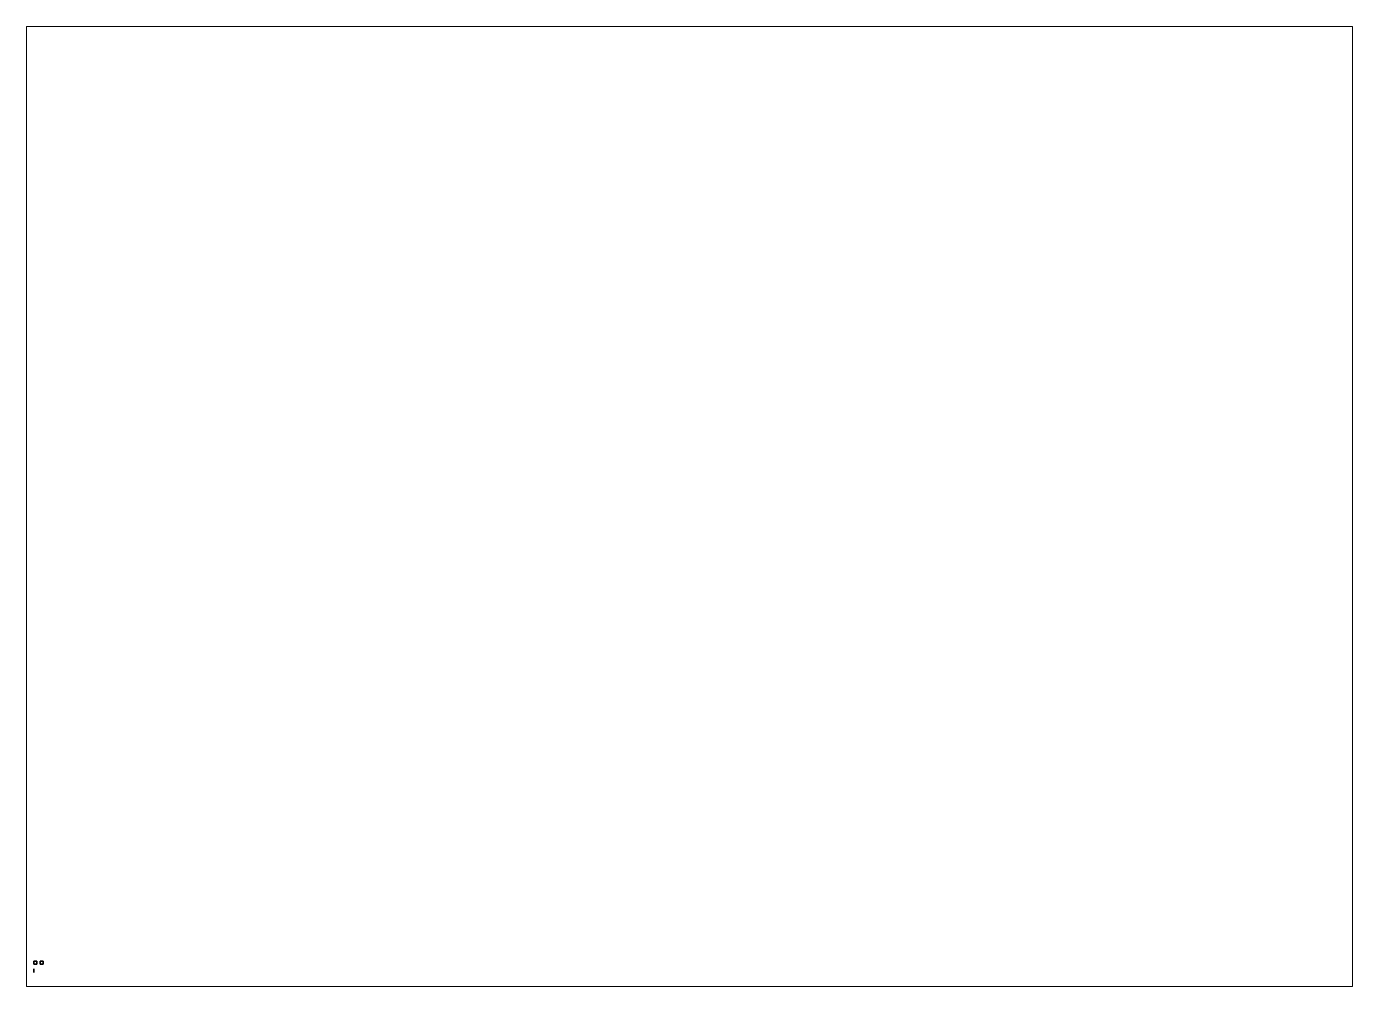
# Paper-space layout 'Layout1' of a CAD drawing. Header units: millimetres. Extents: x 28 to 251, y 20 to 181.
# The model-space entities are those that its viewports show. They can reach past a viewport. Long polylines and large blocks are cut down to what shows.
import ezdxf

# ---------------------------------------------------------------- set-up
doc = ezdxf.new("R2010")
doc.units = ezdxf.units.MM

msp = doc.modelspace()

# ---------------------------------------------------------------- linework, layer by layer
for points in [[(-0.02, 0.12, 0.1), (-0.02, -0.16, 0.1), (-0.02, -0.16, 0.13), (-0.02, 0.12, 0.13)], [(-0.02, 0.12, 0.13), (-0.02, -0.16, 0.13), (0.02, -0.16, 0.13), (0.02, 0.12, 0.13)], [(0.02, 0.12, 0.13), (0.02, 0.12, 0.1), (-0.02, 0.12, 0.1), (-0.02, 0.12, 0.13)], [(0.02, 0.12, 0.1), (0.02, -0.16, 0.1), (-0.02, -0.16, 0.1), (-0.02, 0.12, 0.1)], [(-0.0075, 0.4, 0.163), (-0.015, 0.4, 0.15), (-0.01, 0.33, 0.15), (-0.005, 0.33, 0.1587)], [(-0.015, 0.4, 0.15), (-0.0075, 0.4, 0.137), (-0.005, 0.33, 0.1413), (-0.01, 0.33, 0.15)], [(0.0075, 0.4, 0.163), (-0.0075, 0.4, 0.137), (-0.015, 0.4, 0.15), (-0.0075, 0.4, 0.163)], [(-0.0075, 0.15, 0.137), (-0.015, 0.15, 0.15), (-0.01, 0.33, 0.15), (-0.005, 0.33, 0.1413)], [(-0.015, 0.15, 0.15), (-0.0075, 0.15, 0.163), (-0.005, 0.33, 0.1587), (-0.01, 0.33, 0.15)], [(-0.0075, 0.15, 0.163), (-0.015, 0.15, 0.15), (-0.015, -0.16, 0.15), (-0.0075, -0.16, 0.163)], [(-0.015, 0.15, 0.15), (-0.0075, 0.15, 0.137), (-0.0075, -0.16, 0.137), (-0.015, -0.16, 0.15)], [(0, 0.01), (-0.01, 0), (-0.01, 0, 0.1), (0, 0.01, 0.1)], [(-0.01, 0), (0, -0.01), (0, -0.01, 0.1), (-0.01, 0, 0.1)], [(0.0075, 0.4, 0.163), (-0.0075, 0.4, 0.163), (-0.005, 0.33, 0.1587), (0.005, 0.33, 0.1587)], [(-0.0075, 0.4, 0.137), (0.0075, 0.4, 0.137), (0.005, 0.33, 0.1413), (-0.005, 0.33, 0.1413)], [(0.015, 0.4, 0.15), (0.0075, 0.4, 0.137), (-0.0075, 0.4, 0.137), (0.0075, 0.4, 0.163)], [(0.0075, 0.15, 0.137), (-0.0075, 0.15, 0.137), (-0.005, 0.33, 0.1413), (0.005, 0.33, 0.1413)], [(-0.0075, 0.15, 0.163), (0.0075, 0.15, 0.163), (0.005, 0.33, 0.1587), (-0.005, 0.33, 0.1587)], [(0.0075, 0.15, 0.163), (-0.0075, 0.15, 0.163), (-0.0075, -0.16, 0.163), (0.0075, -0.16, 0.163)], [(-0.0075, 0.15, 0.137), (0.0075, 0.15, 0.137), (0.0075, -0.16, 0.137), (-0.0075, -0.16, 0.137)], [(1, 2.9, 1), (1, 2.9), (0, 2.9), (0, 2.9, 1)], [(1, 2.9), (1, 1.9), (0, 1.9), (0, 2.9)], [(0, 2.9), (0, 1.9), (0, 1.9, 1), (0, 2.9, 1)], [(0, 2.9, 1), (0, 1.9, 1), (1, 1.9, 1), (1, 2.9, 1)], [(0, 1.9, 1), (0, 1.9), (1, 1.9), (1, 1.9, 1)], [(0, 0.34, 0.19), (0, 0.33, 0.19), (0, 0.32, 0.15), (0, 0.35, 0.15)], [(0, 0.35, 0.15), (0, 0.32, 0.15), (0, 0.33, 0.19), (0, 0.34, 0.19)], [(0.01, 0), (0, 0.01), (0, 0.01, 0.1), (0.01, 0, 0.1)], [(0, -0.01), (0.01, 0), (0.01, 0, 0.1), (0, -0.01, 0.1)], [(0.015, 0.4, 0.15), (0.0075, 0.4, 0.163), (0.005, 0.33, 0.1587), (0.01, 0.33, 0.15)], [(0.0075, 0.4, 0.137), (0.015, 0.4, 0.15), (0.01, 0.33, 0.15), (0.005, 0.33, 0.1413)], [(0.015, 0.15, 0.15), (0.0075, 0.15, 0.137), (0.005, 0.33, 0.1413), (0.01, 0.33, 0.15)], [(0.0075, 0.15, 0.163), (0.015, 0.15, 0.15), (0.01, 0.33, 0.15), (0.005, 0.33, 0.1587)], [(0.015, 0.15, 0.15), (0.0075, 0.15, 0.163), (0.0075, -0.16, 0.163), (0.015, -0.16, 0.15)], [(0.0075, 0.15, 0.137), (0.015, 0.15, 0.15), (0.015, -0.16, 0.15), (0.0075, -0.16, 0.137)], [(0.02, -0.16, 0.13), (0.02, -0.16, 0.1), (0.02, 0.12, 0.1), (0.02, 0.12, 0.13)], [(1, 1.9, 1), (1, 1.9), (1, 2.9), (1, 2.9, 1)], [(3, 2.9), (3, 1.9), (2, 1.9), (2, 2.9)], [(2, 2.9), (2, 1.9), (3, 1.9), (3, 2.9)], [(0.04, -0.16, 0.18), (0.04, -0.16, 0.09), (-0.04, -0.16, 0.09), (-0.04, -0.16, 0.18)], [(-0.04, -0.16, 0.09), (-0.04, -0.46, 0.09), (-0.04, -0.46, 0.18), (-0.04, -0.16, 0.18)], [(0.04, -0.16, 0.09), (0.04, -0.46, 0.09), (-0.04, -0.46, 0.09), (-0.04, -0.16, 0.09)], [(-0.04, -0.16, 0.18), (-0.04, -0.46, 0.18), (0.04, -0.46, 0.18), (0.04, -0.16, 0.18)], [(-0.04, -0.46, 0.09), (-0.04, -0.51, 0.09), (-0.04, -0.51, 0.16), (-0.04, -0.46, 0.16)], [(0.04, -0.46, 0.09), (0.04, -0.51, 0.09), (-0.04, -0.51, 0.09), (-0.04, -0.46, 0.09)], [(-0.04, -0.46, 0.16), (-0.04, -0.51, 0.16), (0.04, -0.51, 0.16), (0.04, -0.46, 0.16)], [(-0.04, -0.46, 0.18), (-0.04, -0.46, 0.16), (0.04, -0.46, 0.16), (0.04, -0.46, 0.18)], [(-0.04, -0.51, 0.16), (-0.04, -0.51, 0.09), (0.04, -0.51, 0.09), (0.04, -0.51, 0.16)], [(-0.02, -0.16, 0.13), (-0.02, -0.16, 0.1), (0.02, -0.16, 0.1), (0.02, -0.16, 0.13)], [(-0.02, -0.22, 0.27), (-0.02, -0.31, 0.31), (-0.02, -0.25, 0.38), (-0.02, -0.19, 0.3)], [(-0.02, -0.19, 0.3), (-0.02, -0.25, 0.38), (0.02, -0.25, 0.38), (0.02, -0.19, 0.3)], [(0.02, -0.19, 0.3), (0.02, -0.22, 0.27), (-0.02, -0.22, 0.27), (-0.02, -0.19, 0.3)], [(-0.02, -0.25, 0.22), (-0.02, -0.34, 0.24), (-0.02, -0.31, 0.31), (-0.02, -0.22, 0.27)], [(0.02, -0.22, 0.27), (0.02, -0.25, 0.22), (-0.02, -0.25, 0.22), (-0.02, -0.22, 0.27)], [(-0.02, -0.25, 0.18), (-0.02, -0.35, 0.18), (-0.02, -0.34, 0.24), (-0.02, -0.25, 0.22)], [(0.02, -0.25, 0.22), (0.02, -0.25, 0.18), (-0.02, -0.25, 0.18), (-0.02, -0.25, 0.22)], [(-0.02, -0.25, 0.38), (-0.02, -0.31, 0.31), (0.02, -0.31, 0.31), (0.02, -0.25, 0.38)], [(-0.02, -0.31, 0.31), (-0.02, -0.34, 0.24), (0.02, -0.34, 0.24), (0.02, -0.31, 0.31)], [(-0.02, -0.34, 0.24), (-0.02, -0.35, 0.18), (0.02, -0.35, 0.18), (0.02, -0.34, 0.24)], [(-0.02, -0.4), (-0.02, -0.45), (-0.02, -0.44, 0.09), (-0.02, -0.4, 0.09)], [(0.02, -0.4), (0.02, -0.45), (-0.02, -0.45), (-0.02, -0.4)], [(0.02, -0.4), (-0.02, -0.4), (-0.02, -0.4, 0.09), (0.02, -0.4, 0.09)], [(0.02, -0.45), (0.02, -0.44, 0.09), (-0.02, -0.44, 0.09), (-0.02, -0.45)], [(-0.02, -0.51, 0.09), (-0.02, -0.56, 0.09), (-0.02, -0.6, 0.14), (-0.02, -0.51, 0.15)], [(0.02, -0.51, 0.09), (0.02, -0.56, 0.09), (-0.02, -0.56, 0.09), (-0.02, -0.51, 0.09)], [(-0.02, -0.51, 0.15), (-0.02, -0.6, 0.14), (0.02, -0.6, 0.14), (0.02, -0.51, 0.15)], [(-0.02, -0.51, 0.09), (-0.02, -0.6, 0.08), (0.02, -0.6, 0.08), (0.02, -0.51, 0.09)], [(-0.02, -0.56, 0.09), (-0.02, -0.75, 0.04), (-0.02, -0.65, 0.17), (-0.02, -0.6, 0.14)], [(0.02, -0.56, 0.09), (0.02, -0.75, 0.04), (-0.02, -0.75, 0.04), (-0.02, -0.56, 0.09)], [(-0.02, -0.6, 0.14), (-0.02, -0.65, 0.17), (0.02, -0.65, 0.17), (0.02, -0.6, 0.14)], [(-0.02, -0.75, 0.04), (-0.02, -0.75, 0.04), (-0.02, -0.76, 0.17), (-0.02, -0.65, 0.17)], [(-0.02, -0.65, 0.17), (-0.02, -0.76, 0.17), (0.02, -0.76, 0.17), (0.02, -0.65, 0.17)], [(-0.02, -0.76, 0.17), (-0.02, -0.75, 0.04), (0.02, -0.75, 0.04), (0.02, -0.76, 0.17)], [(0.02, -0.25, 0.38), (0.02, -0.31, 0.31), (0.02, -0.22, 0.27), (0.02, -0.19, 0.3)], [(0.02, -0.31, 0.31), (0.02, -0.34, 0.24), (0.02, -0.25, 0.22), (0.02, -0.22, 0.27)], [(0.02, -0.34, 0.24), (0.02, -0.35, 0.18), (0.02, -0.25, 0.18), (0.02, -0.25, 0.22)], [(0.02, -0.44, 0.09), (0.02, -0.45), (0.02, -0.4), (0.02, -0.4, 0.09)], [(0.02, -0.6, 0.14), (0.02, -0.56, 0.09), (0.02, -0.51, 0.09), (0.02, -0.51, 0.15)], [(0.02, -0.65, 0.17), (0.02, -0.75, 0.04), (0.02, -0.56, 0.09), (0.02, -0.6, 0.14)], [(0.02, -0.76, 0.17), (0.02, -0.75, 0.04), (0.02, -0.75, 0.04), (0.02, -0.65, 0.17)], [(0.04, -0.46, 0.18), (0.04, -0.46, 0.09), (0.04, -0.16, 0.09), (0.04, -0.16, 0.18)], [(0.04, -0.51, 0.16), (0.04, -0.51, 0.09), (0.04, -0.46, 0.09), (0.04, -0.46, 0.16)]]:
    msp.add_3dface(points)

psp = doc.layouts.get("Layout1")

# ---------------------------------------------------------------- viewports
at = {"layer": '0'}
psp.add_viewport(center=(139.22, 100.81), size=(222.76, 161.29), view_center_point=(210, 148.5), view_height=307.490101, dxfattribs=at)

doc.saveas('drawing.dxf')
